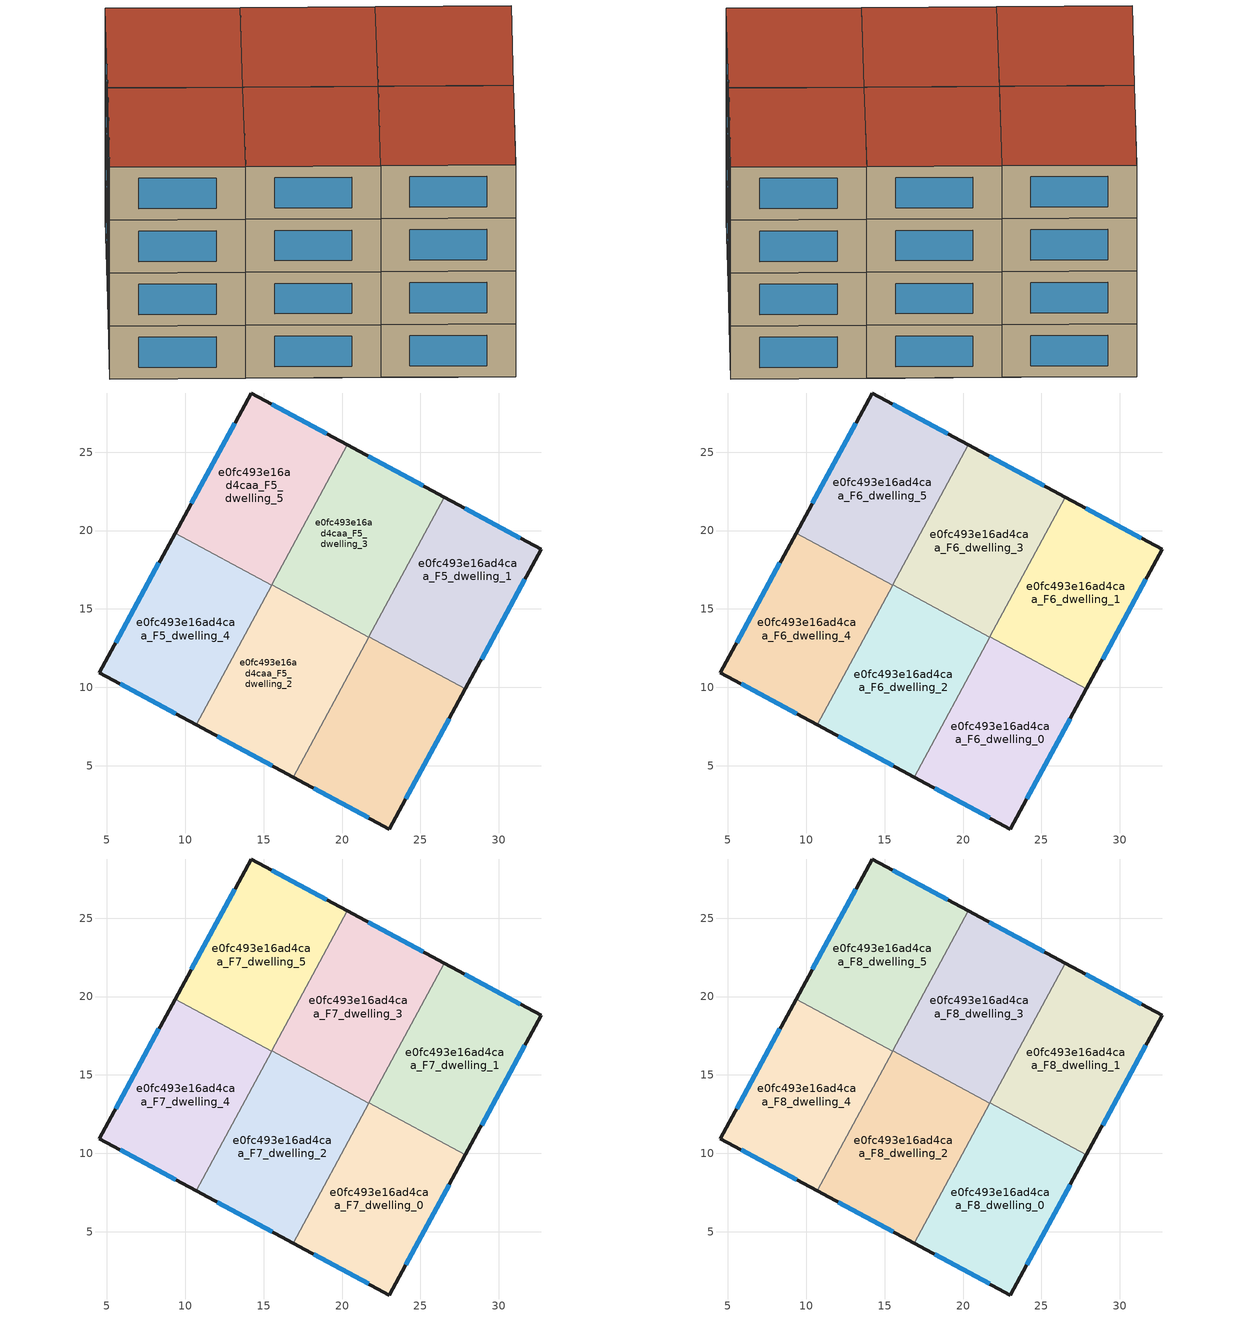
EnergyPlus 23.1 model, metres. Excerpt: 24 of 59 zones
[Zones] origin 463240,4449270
e0fc493e16ad4caa_F5_dwelling_0
 floor to e0fc493e16ad4caa_F4_dwelling_5 (EU_floor_Construction): 25.22,11.3 20.4,2.37 16.88,4.27 21.69,13.2 z15
 floor to e0fc493e16ad4caa_F4_dwelling_6 (EU_floor_Construction): 25.22,11.3 21.69,13.2 21.7,13.22 27.87,9.9 23.02,0.96 20.4,2.37 z15
 wall outside (EU_wall_Construction): 16.88,4.27 23.02,0.96 27.87,9.9 z15:18
 wall to e0fc493e16ad4caa_F5_dwelling_1 (EU_wall_Construction): 27.87,9.9 21.7,13.22 z15:18
 wall to e0fc493e16ad4caa_F5_dwelling_2 (EU_wall_Construction): 21.69,13.2 16.88,4.27 z15:18
 wall to e0fc493e16ad4caa_F5_dwelling_3 (EU_wall_Construction): 21.7,13.22 21.69,13.2 z15:18
 window (EU_Window_Construction): 24.06,2.88 26.83,7.98 / 18.19,3.56 21.7,1.67 z15.64:17.36
e0fc493e16ad4caa_F5_dwelling_1
 floor to e0fc493e16ad4caa_F4_dwelling_4 (EU_floor_Construction): 32.7,18.79 29.48,12.86 23.31,16.19 26.51,22.14 z15
 floor to e0fc493e16ad4caa_F4_dwelling_6 (EU_floor_Construction): 29.48,12.86 27.87,9.9 21.7,13.22 23.31,16.19 z15
 wall outside (EU_wall_Construction): 27.87,9.9 32.7,18.79 26.51,22.14 z15:18
 wall to e0fc493e16ad4caa_F5_dwelling_3 (EU_wall_Construction): 26.51,22.14 21.7,13.22 z15:18
 window (EU_Window_Construction): 31.38,19.51 27.84,21.42 / 28.91,11.8 31.67,16.89 z15.64:17.36
e0fc493e16ad4caa_F5_dwelling_2
 floor to e0fc493e16ad4caa_F4_dwelling_3 (EU_floor_Construction): 19.93,14.16 15.11,5.22 10.71,7.6 15.53,16.53 z15
 floor to e0fc493e16ad4caa_F4_dwelling_5 (EU_floor_Construction): 21.69,13.2 16.88,4.27 15.11,5.22 19.93,14.16 z15
 wall outside (EU_wall_Construction): 10.71,7.6 16.88,4.27 z15:18
 wall to e0fc493e16ad4caa_F5_dwelling_3 (EU_wall_Construction): 21.69,13.21 15.53,16.53 z15:18
 wall to e0fc493e16ad4caa_F5_dwelling_4 (EU_wall_Construction): 15.52,16.51 10.71,7.6 z15:18
 wall to e0fc493e16ad4caa_F5_dwelling_5 (EU_wall_Construction): 15.53,16.53 15.52,16.51 z15:18
 window (EU_Window_Construction): 12.03,6.89 15.55,4.99 z15.64:17.36
e0fc493e16ad4caa_F5_dwelling_3
 floor adiabatic (EU_floor_Construction): 24.75,23.09 19.93,14.16 15.53,16.53 20.34,25.46 z15
 floor to e0fc493e16ad4caa_F4_dwelling_4 (EU_floor_Construction): 26.51,22.14 23.31,16.19 21.55,17.14 24.75,23.09 z15
 floor to e0fc493e16ad4caa_F4_dwelling_6 (EU_floor_Construction): 23.31,16.19 21.69,13.21 19.93,14.16 21.55,17.14 z15
 wall outside (EU_wall_Construction): 26.51,22.14 20.34,25.46 z15:18
 wall to e0fc493e16ad4caa_F5_dwelling_5 (EU_wall_Construction): 20.34,25.46 15.53,16.53 z15:18
 window (EU_Window_Construction): 25.19,22.85 21.67,24.75 z15.64:17.36
e0fc493e16ad4caa_F5_dwelling_4
 floor adiabatic (EU_floor_Construction): 15.52,16.51 10.71,7.6 4.52,10.94 9.35,19.84 z15
 wall outside (EU_wall_Construction): 9.35,19.84 4.52,10.94 10.71,7.6 z15:18
 wall to e0fc493e16ad4caa_F5_dwelling_5 (EU_wall_Construction): 15.52,16.51 9.35,19.84 z15:18
 window (EU_Window_Construction): 5.84,10.23 9.38,8.32 / 8.31,17.93 5.55,12.85 z15.64:17.36
e0fc493e16ad4caa_F5_dwelling_5
 floor to e0fc493e16ad4caa_F4_dwelling_0 (EU_floor_Construction): 19.46,25.94 14.64,16.99 9.35,19.84 14.21,28.78 z15
 floor adiabatic (EU_floor_Construction): 15.53,16.53 15.52,16.51 14.64,16.99 14.65,17.01 z15
 floor to e0fc493e16ad4caa_F4_dwelling_2 (EU_floor_Construction): 20.34,25.46 15.53,16.53 14.65,17.01 19.46,25.94 z15
 wall outside (EU_wall_Construction): 20.34,25.46 14.21,28.78 9.35,19.84 z15:18
 window (EU_Window_Construction): 13.17,26.86 10.39,21.75 / 19.03,26.17 15.52,28.07 z15.64:17.36
e0fc493e16ad4caa_F6_dwelling_0
 floor to e0fc493e16ad4caa_F5_dwelling_0 (EU_floor_Construction): 27.87,9.9 23.02,0.96 16.88,4.27 21.7,13.22 z18
 wall outside (EU_wall_Construction): 16.88,4.27 23.02,0.96 27.87,9.9 z18:21
 wall to e0fc493e16ad4caa_F6_dwelling_1 (EU_wall_Construction): 27.87,9.9 21.7,13.22 z18:21
 wall to e0fc493e16ad4caa_F6_dwelling_2 (EU_wall_Construction): 21.69,13.2 16.88,4.27 z18:21
 wall to e0fc493e16ad4caa_F6_dwelling_3 (EU_wall_Construction): 21.7,13.22 21.69,13.2 z18:21
 window (EU_Window_Construction): 24.06,2.88 26.83,7.98 / 18.19,3.56 21.7,1.67 z18.64:20.36
e0fc493e16ad4caa_F6_dwelling_1
 floor to e0fc493e16ad4caa_F5_dwelling_1 (EU_floor_Construction): 32.7,18.79 27.87,9.9 21.7,13.22 26.51,22.14 z18
 wall outside (EU_wall_Construction): 27.87,9.9 32.7,18.79 26.51,22.14 z18:21
 wall to e0fc493e16ad4caa_F6_dwelling_3 (EU_wall_Construction): 26.51,22.14 21.7,13.22 z18:21
 window (EU_Window_Construction): 31.38,19.51 27.84,21.42 / 28.91,11.8 31.67,16.89 z18.64:20.36
e0fc493e16ad4caa_F6_dwelling_2
 floor to e0fc493e16ad4caa_F5_dwelling_2 (EU_floor_Construction): 21.69,13.21 16.88,4.27 10.71,7.6 15.53,16.53 z18
 wall outside (EU_wall_Construction): 10.71,7.6 16.88,4.27 z18:21
 wall to e0fc493e16ad4caa_F6_dwelling_3 (EU_wall_Construction): 21.69,13.21 15.53,16.53 z18:21
 wall to e0fc493e16ad4caa_F6_dwelling_4 (EU_wall_Construction): 15.52,16.51 10.71,7.6 z18:21
 wall to e0fc493e16ad4caa_F6_dwelling_5 (EU_wall_Construction): 15.53,16.53 15.52,16.51 z18:21
 window (EU_Window_Construction): 12.03,6.89 15.55,4.99 z18.64:20.36
e0fc493e16ad4caa_F6_dwelling_3
 floor to e0fc493e16ad4caa_F5_dwelling_3 (EU_floor_Construction): 26.51,22.14 21.69,13.21 15.53,16.53 20.34,25.46 z18
 wall outside (EU_wall_Construction): 26.51,22.14 20.34,25.46 z18:21
 wall to e0fc493e16ad4caa_F6_dwelling_5 (EU_wall_Construction): 20.34,25.46 15.53,16.53 z18:21
 window (EU_Window_Construction): 25.19,22.85 21.67,24.75 z18.64:20.36
e0fc493e16ad4caa_F6_dwelling_4
 floor to e0fc493e16ad4caa_F5_dwelling_4 (EU_floor_Construction): 15.52,16.51 10.71,7.6 4.52,10.94 9.35,19.84 z18
 wall outside (EU_wall_Construction): 9.35,19.84 4.52,10.94 10.71,7.6 z18:21
 wall to e0fc493e16ad4caa_F6_dwelling_5 (EU_wall_Construction): 15.52,16.51 9.35,19.84 z18:21
 window (EU_Window_Construction): 5.84,10.23 9.38,8.32 / 8.31,17.93 5.55,12.85 z18.64:20.36
e0fc493e16ad4caa_F6_dwelling_5
 floor to e0fc493e16ad4caa_F5_dwelling_5 (EU_floor_Construction): 20.34,25.46 15.52,16.51 9.35,19.84 14.21,28.78 z18
 wall outside (EU_wall_Construction): 20.34,25.46 14.21,28.78 9.35,19.84 z18:21
 window (EU_Window_Construction): 13.17,26.86 10.39,21.75 / 19.03,26.17 15.52,28.07 z18.64:20.36
e0fc493e16ad4caa_F7_dwelling_0
 floor to e0fc493e16ad4caa_F6_dwelling_0 (EU_floor_Construction): 27.87,9.9 23.02,0.96 16.88,4.27 21.7,13.22 z21
 wall outside (EU_wall_Construction): 16.88,4.27 23.02,0.96 27.87,9.9 z21:24
 wall to e0fc493e16ad4caa_F7_dwelling_1 (EU_wall_Construction): 27.87,9.9 21.7,13.22 z21:24
 wall to e0fc493e16ad4caa_F7_dwelling_2 (EU_wall_Construction): 21.69,13.2 16.88,4.27 z21:24
 wall to e0fc493e16ad4caa_F7_dwelling_3 (EU_wall_Construction): 21.7,13.22 21.69,13.2 z21:24
 window (EU_Window_Construction): 24.06,2.88 26.83,7.98 / 18.19,3.56 21.7,1.67 z21.64:23.36
e0fc493e16ad4caa_F7_dwelling_1
 floor to e0fc493e16ad4caa_F6_dwelling_1 (EU_floor_Construction): 32.7,18.79 27.87,9.9 21.7,13.22 26.51,22.14 z21
 wall outside (EU_wall_Construction): 27.87,9.9 32.7,18.79 26.51,22.14 z21:24
 wall to e0fc493e16ad4caa_F7_dwelling_3 (EU_wall_Construction): 26.51,22.14 21.7,13.22 z21:24
 window (EU_Window_Construction): 31.38,19.51 27.84,21.42 / 28.91,11.8 31.67,16.89 z21.64:23.36
e0fc493e16ad4caa_F7_dwelling_2
 floor to e0fc493e16ad4caa_F6_dwelling_2 (EU_floor_Construction): 21.69,13.21 16.88,4.27 10.71,7.6 15.53,16.53 z21
 wall outside (EU_wall_Construction): 10.71,7.6 16.88,4.27 z21:24
 wall to e0fc493e16ad4caa_F7_dwelling_3 (EU_wall_Construction): 21.69,13.21 15.53,16.53 z21:24
 wall to e0fc493e16ad4caa_F7_dwelling_4 (EU_wall_Construction): 15.52,16.51 10.71,7.6 z21:24
 wall to e0fc493e16ad4caa_F7_dwelling_5 (EU_wall_Construction): 15.53,16.53 15.52,16.51 z21:24
 window (EU_Window_Construction): 12.03,6.89 15.55,4.99 z21.64:23.36
e0fc493e16ad4caa_F7_dwelling_3
 floor to e0fc493e16ad4caa_F6_dwelling_3 (EU_floor_Construction): 26.51,22.14 21.69,13.21 15.53,16.53 20.34,25.46 z21
 wall outside (EU_wall_Construction): 26.51,22.14 20.34,25.46 z21:24
 wall to e0fc493e16ad4caa_F7_dwelling_5 (EU_wall_Construction): 20.34,25.46 15.53,16.53 z21:24
 window (EU_Window_Construction): 25.19,22.85 21.67,24.75 z21.64:23.36
e0fc493e16ad4caa_F7_dwelling_4
 floor to e0fc493e16ad4caa_F6_dwelling_4 (EU_floor_Construction): 15.52,16.51 10.71,7.6 4.52,10.94 9.35,19.84 z21
 wall outside (EU_wall_Construction): 9.35,19.84 4.52,10.94 10.71,7.6 z21:24
 wall to e0fc493e16ad4caa_F7_dwelling_5 (EU_wall_Construction): 15.52,16.51 9.35,19.84 z21:24
 window (EU_Window_Construction): 5.84,10.23 9.38,8.32 / 8.31,17.93 5.55,12.85 z21.64:23.36
e0fc493e16ad4caa_F7_dwelling_5
 floor to e0fc493e16ad4caa_F6_dwelling_5 (EU_floor_Construction): 20.34,25.46 15.52,16.51 9.35,19.84 14.21,28.78 z21
 wall outside (EU_wall_Construction): 20.34,25.46 14.21,28.78 9.35,19.84 z21:24
 window (EU_Window_Construction): 13.17,26.86 10.39,21.75 / 19.03,26.17 15.52,28.07 z21.64:23.36
e0fc493e16ad4caa_F8_dwelling_0
 floor to e0fc493e16ad4caa_F7_dwelling_0 (EU_floor_Construction): 27.87,9.9 23.02,0.96 16.88,4.27 21.7,13.22 z24
 wall outside (EU_wall_Construction): 16.88,4.27 23.02,0.96 27.87,9.9 z24:27
 wall to e0fc493e16ad4caa_F8_dwelling_1 (EU_wall_Construction): 27.87,9.9 21.7,13.22 z24:27
 wall to e0fc493e16ad4caa_F8_dwelling_2 (EU_wall_Construction): 21.69,13.2 16.88,4.27 z24:27
 wall to e0fc493e16ad4caa_F8_dwelling_3 (EU_wall_Construction): 21.7,13.22 21.69,13.2 z24:27
 window (EU_Window_Construction): 24.06,2.88 26.83,7.98 / 18.19,3.56 21.7,1.67 z24.64:26.36
 roof outside (EU_roof_Construction): 23.02,0.96 27.87,9.9 21.7,13.22 16.88,4.27 z27
e0fc493e16ad4caa_F8_dwelling_1
 floor to e0fc493e16ad4caa_F7_dwelling_1 (EU_floor_Construction): 32.7,18.79 27.87,9.9 21.7,13.22 26.51,22.14 z24
 wall outside (EU_wall_Construction): 27.87,9.9 32.7,18.79 26.51,22.14 z24:27
 wall to e0fc493e16ad4caa_F8_dwelling_3 (EU_wall_Construction): 26.51,22.14 21.7,13.22 z24:27
 window (EU_Window_Construction): 31.38,19.51 27.84,21.42 / 28.91,11.8 31.67,16.89 z24.64:26.36
 roof outside (EU_roof_Construction): 27.87,9.9 32.7,18.79 26.51,22.14 21.7,13.22 z27
e0fc493e16ad4caa_F8_dwelling_2
 floor to e0fc493e16ad4caa_F7_dwelling_2 (EU_floor_Construction): 21.69,13.21 16.88,4.27 10.71,7.6 15.53,16.53 z24
 wall outside (EU_wall_Construction): 10.71,7.6 16.88,4.27 z24:27
 wall to e0fc493e16ad4caa_F8_dwelling_3 (EU_wall_Construction): 21.69,13.21 15.53,16.53 z24:27
 wall to e0fc493e16ad4caa_F8_dwelling_4 (EU_wall_Construction): 15.52,16.51 10.71,7.6 z24:27
 wall to e0fc493e16ad4caa_F8_dwelling_5 (EU_wall_Construction): 15.53,16.53 15.52,16.51 z24:27
 window (EU_Window_Construction): 12.03,6.89 15.55,4.99 z24.64:26.36
 roof outside (EU_roof_Construction): 16.88,4.27 21.69,13.21 15.53,16.53 10.71,7.6 z27
e0fc493e16ad4caa_F8_dwelling_3
 floor to e0fc493e16ad4caa_F7_dwelling_3 (EU_floor_Construction): 26.51,22.14 21.69,13.21 15.53,16.53 20.34,25.46 z24
 wall outside (EU_wall_Construction): 26.51,22.14 20.34,25.46 z24:27
 wall to e0fc493e16ad4caa_F8_dwelling_5 (EU_wall_Construction): 20.34,25.46 15.53,16.53 z24:27
 window (EU_Window_Construction): 25.19,22.85 21.67,24.75 z24.64:26.36
 roof outside (EU_roof_Construction): 21.69,13.21 26.51,22.14 20.34,25.46 15.53,16.53 z27
e0fc493e16ad4caa_F8_dwelling_4
 floor to e0fc493e16ad4caa_F7_dwelling_4 (EU_floor_Construction): 15.52,16.51 10.71,7.6 4.52,10.94 9.35,19.84 z24
 wall outside (EU_wall_Construction): 9.35,19.84 4.52,10.94 10.71,7.6 z24:27
 wall to e0fc493e16ad4caa_F8_dwelling_5 (EU_wall_Construction): 15.52,16.51 9.35,19.84 z24:27
 window (EU_Window_Construction): 5.84,10.23 9.38,8.32 / 8.31,17.93 5.55,12.85 z24.64:26.36
 roof outside (EU_roof_Construction): 10.71,7.6 15.52,16.51 9.35,19.84 4.52,10.94 z27
e0fc493e16ad4caa_F8_dwelling_5
 floor to e0fc493e16ad4caa_F7_dwelling_5 (EU_floor_Construction): 20.34,25.46 15.52,16.51 9.35,19.84 14.21,28.78 z24
 wall outside (EU_wall_Construction): 20.34,25.46 14.21,28.78 9.35,19.84 z24:27
 window (EU_Window_Construction): 13.17,26.86 10.39,21.75 / 19.03,26.17 15.52,28.07 z24.64:26.36
 roof outside (EU_roof_Construction): 15.52,16.51 20.34,25.46 14.21,28.78 9.35,19.84 z27
[Building]
EU S2 Campaign: North Axis=0; Terrain=City; Solar Distribution=FullExterior
[Site:Location]
Yerevan-Zvartnots.Intl.AP: Latitude=40.15; Longitude=44.383; Time Zone=4; Elevation=854
[SizingPeriod:WeatherFileDays]
AnnualSizingPeriod: Begin Month=1; Begin Day of Month=1; End Month=12; End Day of Month=31; Day of Week for Start Day=Monday; Use Weather File Daylight Saving Period=No; Use Weather File Rain and Snow Indicators=No
[MATERIAL]
EU_InternalMass_Material: Roughness=MediumRough; Thickness=0.1; Conductivity=1; Density=1800; Specific Heat=900; Thermal Absorptance=0.9; Solar Absorptance=0.7; Visible Absorptance=0.7
[MATERIAL:NOMASS] Roughness=MediumRough; Thermal Absorptance=0.9; Solar Absorptance=0.7; Visible Absorptance=0.7
Name | Thermal Resistance
EU_wall_NoMass | 1.05043
EU_roof_NoMass | 1.45357
EU_floor_NoMass | 0.478065
[WINDOWMATERIAL:SIMPLEGLAZINGSYSTEM]
EU_Window_SimpleGlazing: UFactor=2.5566; Solar Heat Gain Coefficient=0.75; Visible Transmittance=0.75
[CONSTRUCTION]
EU_wall_Construction: EU_wall_NoMass
EU_roof_Construction: EU_roof_NoMass
EU_floor_Construction: EU_floor_NoMass
EU_Window_Construction: EU_Window_SimpleGlazing
EU_InternalMass_Construction: EU_InternalMass_Material
[ZONE] Type=1; Multiplier=1; Ceiling Height=autocalculate; Floor Area=autocalculate; Part of Total Floor Area=Yes
Name | Volume
e0fc493e16ad4caa_F5_dwelling_0; e0fc493e16ad4caa_F6_dwelling_0; e0fc493e16ad4caa_F7_dwelling_0; e0fc493e16ad4caa_F8_dwelling_0 | 213.297
e0fc493e16ad4caa_F5_dwelling_1; e0fc493e16ad4caa_F6_dwelling_1; e0fc493e16ad4caa_F7_dwelling_1; e0fc493e16ad4caa_F8_dwelling_1 | 213.293
e0fc493e16ad4caa_F5_dwelling_2; e0fc493e16ad4caa_F6_dwelling_2; e0fc493e16ad4caa_F7_dwelling_2; e0fc493e16ad4caa_F8_dwelling_2 | 213.314
e0fc493e16ad4caa_F5_dwelling_3; e0fc493e16ad4caa_F6_dwelling_3; e0fc493e16ad4caa_F7_dwelling_3; e0fc493e16ad4caa_F8_dwelling_3 | 213.305
e0fc493e16ad4caa_F5_dwelling_4; e0fc493e16ad4caa_F6_dwelling_4; e0fc493e16ad4caa_F7_dwelling_4; e0fc493e16ad4caa_F8_dwelling_4 | 213.319
e0fc493e16ad4caa_F5_dwelling_5; e0fc493e16ad4caa_F6_dwelling_5; e0fc493e16ad4caa_F7_dwelling_5; e0fc493e16ad4caa_F8_dwelling_5 | 213.313
[INTERNALMASS] Construction=EU_InternalMass_Construction
Name | Zone or ZoneList | Surface Area
e0fc493e16ad4caa_F5_dwelling_0_EU_InternalMass | e0fc493e16ad4caa_F5_dwelling_0 | 71.099
e0fc493e16ad4caa_F5_dwelling_1_EU_InternalMass | e0fc493e16ad4caa_F5_dwelling_1 | 71.0979
e0fc493e16ad4caa_F5_dwelling_2_EU_InternalMass | e0fc493e16ad4caa_F5_dwelling_2 | 71.1048
e0fc493e16ad4caa_F5_dwelling_3_EU_InternalMass | e0fc493e16ad4caa_F5_dwelling_3 | 71.1015
e0fc493e16ad4caa_F5_dwelling_4_EU_InternalMass | e0fc493e16ad4caa_F5_dwelling_4 | 71.1061
e0fc493e16ad4caa_F5_dwelling_5_EU_InternalMass | e0fc493e16ad4caa_F5_dwelling_5 | 71.1045
e0fc493e16ad4caa_F6_dwelling_0_EU_InternalMass | e0fc493e16ad4caa_F6_dwelling_0 | 71.099
e0fc493e16ad4caa_F6_dwelling_1_EU_InternalMass | e0fc493e16ad4caa_F6_dwelling_1 | 71.0979
e0fc493e16ad4caa_F6_dwelling_2_EU_InternalMass | e0fc493e16ad4caa_F6_dwelling_2 | 71.1048
e0fc493e16ad4caa_F6_dwelling_3_EU_InternalMass | e0fc493e16ad4caa_F6_dwelling_3 | 71.1015
e0fc493e16ad4caa_F6_dwelling_4_EU_InternalMass | e0fc493e16ad4caa_F6_dwelling_4 | 71.1061
e0fc493e16ad4caa_F6_dwelling_5_EU_InternalMass | e0fc493e16ad4caa_F6_dwelling_5 | 71.1045
e0fc493e16ad4caa_F7_dwelling_0_EU_InternalMass | e0fc493e16ad4caa_F7_dwelling_0 | 71.099
e0fc493e16ad4caa_F7_dwelling_1_EU_InternalMass | e0fc493e16ad4caa_F7_dwelling_1 | 71.0979
e0fc493e16ad4caa_F7_dwelling_2_EU_InternalMass | e0fc493e16ad4caa_F7_dwelling_2 | 71.1048
e0fc493e16ad4caa_F7_dwelling_3_EU_InternalMass | e0fc493e16ad4caa_F7_dwelling_3 | 71.1015
e0fc493e16ad4caa_F7_dwelling_4_EU_InternalMass | e0fc493e16ad4caa_F7_dwelling_4 | 71.1061
e0fc493e16ad4caa_F7_dwelling_5_EU_InternalMass | e0fc493e16ad4caa_F7_dwelling_5 | 71.1045
e0fc493e16ad4caa_F8_dwelling_0_EU_InternalMass | e0fc493e16ad4caa_F8_dwelling_0 | 71.099
e0fc493e16ad4caa_F8_dwelling_1_EU_InternalMass | e0fc493e16ad4caa_F8_dwelling_1 | 71.0979
e0fc493e16ad4caa_F8_dwelling_2_EU_InternalMass | e0fc493e16ad4caa_F8_dwelling_2 | 71.1048
e0fc493e16ad4caa_F8_dwelling_3_EU_InternalMass | e0fc493e16ad4caa_F8_dwelling_3 | 71.1015
e0fc493e16ad4caa_F8_dwelling_4_EU_InternalMass | e0fc493e16ad4caa_F8_dwelling_4 | 71.1061
e0fc493e16ad4caa_F8_dwelling_5_EU_InternalMass | e0fc493e16ad4caa_F8_dwelling_5 | 71.1045
[OTHEREQUIPMENT] Fuel Type=Electricity; Design Level Calculation Method=Watts/Area; Power per Zone Floor Area=1; Fraction Latent=0; Fraction Radiant=0; Fraction Lost=0; Carbon Dioxide Generation Rate=0; EndUse Subcategory=EU_Step8_InternalGains
Name | Zone or ZoneList or Space or SpaceList | Schedule
EU_Step8_InternalGain_e0fc493e16ad4caa_F5_dwelling_0_f000 | e0fc493e16ad4caa_F5_dwelling_0 | EU_Step8_GainSchedule_e0fc493e16ad4caa_F5_dwelling_0_f000
EU_Step8_InternalGain_e0fc493e16ad4caa_F5_dwelling_1_f000 | e0fc493e16ad4caa_F5_dwelling_1 | EU_Step8_GainSchedule_e0fc493e16ad4caa_F5_dwelling_1_f000
EU_Step8_InternalGain_e0fc493e16ad4caa_F5_dwelling_2_f000 | e0fc493e16ad4caa_F5_dwelling_2 | EU_Step8_GainSchedule_e0fc493e16ad4caa_F5_dwelling_2_f000
EU_Step8_InternalGain_e0fc493e16ad4caa_F5_dwelling_3_f000 | e0fc493e16ad4caa_F5_dwelling_3 | EU_Step8_GainSchedule_e0fc493e16ad4caa_F5_dwelling_3_f000
EU_Step8_InternalGain_e0fc493e16ad4caa_F5_dwelling_4_f000 | e0fc493e16ad4caa_F5_dwelling_4 | EU_Step8_GainSchedule_e0fc493e16ad4caa_F5_dwelling_4_f000
EU_Step8_InternalGain_e0fc493e16ad4caa_F5_dwelling_5_f000 | e0fc493e16ad4caa_F5_dwelling_5 | EU_Step8_GainSchedule_e0fc493e16ad4caa_F5_dwelling_5_f000
EU_Step8_InternalGain_e0fc493e16ad4caa_F6_dwelling_0_f000 | e0fc493e16ad4caa_F6_dwelling_0 | EU_Step8_GainSchedule_e0fc493e16ad4caa_F6_dwelling_0_f000
EU_Step8_InternalGain_e0fc493e16ad4caa_F6_dwelling_1_f000 | e0fc493e16ad4caa_F6_dwelling_1 | EU_Step8_GainSchedule_e0fc493e16ad4caa_F6_dwelling_1_f000
EU_Step8_InternalGain_e0fc493e16ad4caa_F6_dwelling_2_f000 | e0fc493e16ad4caa_F6_dwelling_2 | EU_Step8_GainSchedule_e0fc493e16ad4caa_F6_dwelling_2_f000
EU_Step8_InternalGain_e0fc493e16ad4caa_F6_dwelling_3_f000 | e0fc493e16ad4caa_F6_dwelling_3 | EU_Step8_GainSchedule_e0fc493e16ad4caa_F6_dwelling_3_f000
EU_Step8_InternalGain_e0fc493e16ad4caa_F6_dwelling_4_f000 | e0fc493e16ad4caa_F6_dwelling_4 | EU_Step8_GainSchedule_e0fc493e16ad4caa_F6_dwelling_4_f000
EU_Step8_InternalGain_e0fc493e16ad4caa_F6_dwelling_5_f000 | e0fc493e16ad4caa_F6_dwelling_5 | EU_Step8_GainSchedule_e0fc493e16ad4caa_F6_dwelling_5_f000
EU_Step8_InternalGain_e0fc493e16ad4caa_F7_dwelling_0_f000 | e0fc493e16ad4caa_F7_dwelling_0 | EU_Step8_GainSchedule_e0fc493e16ad4caa_F7_dwelling_0_f000
EU_Step8_InternalGain_e0fc493e16ad4caa_F7_dwelling_1_f000 | e0fc493e16ad4caa_F7_dwelling_1 | EU_Step8_GainSchedule_e0fc493e16ad4caa_F7_dwelling_1_f000
EU_Step8_InternalGain_e0fc493e16ad4caa_F7_dwelling_2_f000 | e0fc493e16ad4caa_F7_dwelling_2 | EU_Step8_GainSchedule_e0fc493e16ad4caa_F7_dwelling_2_f000
EU_Step8_InternalGain_e0fc493e16ad4caa_F7_dwelling_3_f000 | e0fc493e16ad4caa_F7_dwelling_3 | EU_Step8_GainSchedule_e0fc493e16ad4caa_F7_dwelling_3_f000
EU_Step8_InternalGain_e0fc493e16ad4caa_F7_dwelling_4_f000 | e0fc493e16ad4caa_F7_dwelling_4 | EU_Step8_GainSchedule_e0fc493e16ad4caa_F7_dwelling_4_f000
EU_Step8_InternalGain_e0fc493e16ad4caa_F7_dwelling_5_f000 | e0fc493e16ad4caa_F7_dwelling_5 | EU_Step8_GainSchedule_e0fc493e16ad4caa_F7_dwelling_5_f000
EU_Step8_InternalGain_e0fc493e16ad4caa_F8_dwelling_0_f000 | e0fc493e16ad4caa_F8_dwelling_0 | EU_Step8_GainSchedule_e0fc493e16ad4caa_F8_dwelling_0_f000
EU_Step8_InternalGain_e0fc493e16ad4caa_F8_dwelling_1_f000 | e0fc493e16ad4caa_F8_dwelling_1 | EU_Step8_GainSchedule_e0fc493e16ad4caa_F8_dwelling_1_f000
EU_Step8_InternalGain_e0fc493e16ad4caa_F8_dwelling_2_f000 | e0fc493e16ad4caa_F8_dwelling_2 | EU_Step8_GainSchedule_e0fc493e16ad4caa_F8_dwelling_2_f000
EU_Step8_InternalGain_e0fc493e16ad4caa_F8_dwelling_3_f000 | e0fc493e16ad4caa_F8_dwelling_3 | EU_Step8_GainSchedule_e0fc493e16ad4caa_F8_dwelling_3_f000
EU_Step8_InternalGain_e0fc493e16ad4caa_F8_dwelling_4_f000 | e0fc493e16ad4caa_F8_dwelling_4 | EU_Step8_GainSchedule_e0fc493e16ad4caa_F8_dwelling_4_f000
EU_Step8_InternalGain_e0fc493e16ad4caa_F8_dwelling_5_f000 | e0fc493e16ad4caa_F8_dwelling_5 | EU_Step8_GainSchedule_e0fc493e16ad4caa_F8_dwelling_5_f000
[ZONEVENTILATION:DESIGNFLOWRATE] Schedule=EU_AlwaysOn; Design Flow Rate Calculation Method=AirChanges/Hour; Air Changes per Hour=0.557805; Ventilation Type=Natural; Fan Pressure Rise=0; Fan Total Efficiency=1; Constant Term Coefficient=1; Temperature Term Coefficient=0; Velocity Term Coefficient=0; Velocity Squared Term Coefficient=0; Minimum Indoor Temperature=-100; Maximum Indoor Temperature=100; Delta Temperature=-100; Minimum Outdoor Temperature=-100; Maximum Outdoor Temperature=100; Maximum Wind Speed=40
Name | Zone or ZoneList or Space or SpaceList
EU_ConstantAir_e0fc493e16ad4caa_F5_dwelling_0 | e0fc493e16ad4caa_F5_dwelling_0
EU_ConstantAir_e0fc493e16ad4caa_F5_dwelling_1 | e0fc493e16ad4caa_F5_dwelling_1
EU_ConstantAir_e0fc493e16ad4caa_F5_dwelling_2 | e0fc493e16ad4caa_F5_dwelling_2
EU_ConstantAir_e0fc493e16ad4caa_F5_dwelling_3 | e0fc493e16ad4caa_F5_dwelling_3
EU_ConstantAir_e0fc493e16ad4caa_F5_dwelling_4 | e0fc493e16ad4caa_F5_dwelling_4
EU_ConstantAir_e0fc493e16ad4caa_F5_dwelling_5 | e0fc493e16ad4caa_F5_dwelling_5
EU_ConstantAir_e0fc493e16ad4caa_F6_dwelling_0 | e0fc493e16ad4caa_F6_dwelling_0
EU_ConstantAir_e0fc493e16ad4caa_F6_dwelling_1 | e0fc493e16ad4caa_F6_dwelling_1
EU_ConstantAir_e0fc493e16ad4caa_F6_dwelling_2 | e0fc493e16ad4caa_F6_dwelling_2
EU_ConstantAir_e0fc493e16ad4caa_F6_dwelling_3 | e0fc493e16ad4caa_F6_dwelling_3
EU_ConstantAir_e0fc493e16ad4caa_F6_dwelling_4 | e0fc493e16ad4caa_F6_dwelling_4
EU_ConstantAir_e0fc493e16ad4caa_F6_dwelling_5 | e0fc493e16ad4caa_F6_dwelling_5
EU_ConstantAir_e0fc493e16ad4caa_F7_dwelling_0 | e0fc493e16ad4caa_F7_dwelling_0
EU_ConstantAir_e0fc493e16ad4caa_F7_dwelling_1 | e0fc493e16ad4caa_F7_dwelling_1
EU_ConstantAir_e0fc493e16ad4caa_F7_dwelling_2 | e0fc493e16ad4caa_F7_dwelling_2
EU_ConstantAir_e0fc493e16ad4caa_F7_dwelling_3 | e0fc493e16ad4caa_F7_dwelling_3
EU_ConstantAir_e0fc493e16ad4caa_F7_dwelling_4 | e0fc493e16ad4caa_F7_dwelling_4
EU_ConstantAir_e0fc493e16ad4caa_F7_dwelling_5 | e0fc493e16ad4caa_F7_dwelling_5
EU_ConstantAir_e0fc493e16ad4caa_F8_dwelling_0 | e0fc493e16ad4caa_F8_dwelling_0
EU_ConstantAir_e0fc493e16ad4caa_F8_dwelling_1 | e0fc493e16ad4caa_F8_dwelling_1
EU_ConstantAir_e0fc493e16ad4caa_F8_dwelling_2 | e0fc493e16ad4caa_F8_dwelling_2
EU_ConstantAir_e0fc493e16ad4caa_F8_dwelling_3 | e0fc493e16ad4caa_F8_dwelling_3
EU_ConstantAir_e0fc493e16ad4caa_F8_dwelling_4 | e0fc493e16ad4caa_F8_dwelling_4
EU_ConstantAir_e0fc493e16ad4caa_F8_dwelling_5 | e0fc493e16ad4caa_F8_dwelling_5
[HVACTEMPLATE:THERMOSTAT] Constant Heating Setpoint=20; Constant Cooling Setpoint=50
EU_HeatOnly_e0fc493e16ad4caa_F0_dwelling_0; EU_HeatOnly_e0fc493e16ad4caa_F0_dwelling_1; EU_HeatOnly_e0fc493e16ad4caa_F0_dwelling_2; EU_HeatOnly_e0fc493e16ad4caa_F0_dwelling_3; EU_HeatOnly_e0fc493e16ad4caa_F0_dwelling_4; EU_HeatOnly_e0fc493e16ad4caa_F0_dwelling_5; EU_HeatOnly_e0fc493e16ad4caa_F0_dwelling_6; EU_HeatOnly_e0fc493e16ad4caa_F1_dwelling_0; EU_HeatOnly_e0fc493e16ad4caa_F1_dwelling_1; EU_HeatOnly_e0fc493e16ad4caa_F1_dwelling_2; EU_HeatOnly_e0fc493e16ad4caa_F1_dwelling_3; EU_HeatOnly_e0fc493e16ad4caa_F1_dwelling_4; EU_HeatOnly_e0fc493e16ad4caa_F1_dwelling_5; EU_HeatOnly_e0fc493e16ad4caa_F1_dwelling_6; EU_HeatOnly_e0fc493e16ad4caa_F2_dwelling_0; EU_HeatOnly_e0fc493e16ad4caa_F2_dwelling_1; EU_HeatOnly_e0fc493e16ad4caa_F2_dwelling_2; EU_HeatOnly_e0fc493e16ad4caa_F2_dwelling_3; EU_HeatOnly_e0fc493e16ad4caa_F2_dwelling_4; EU_HeatOnly_e0fc493e16ad4caa_F2_dwelling_5; EU_HeatOnly_e0fc493e16ad4caa_F2_dwelling_6; EU_HeatOnly_e0fc493e16ad4caa_F3_dwelling_0; EU_HeatOnly_e0fc493e16ad4caa_F3_dwelling_1; EU_HeatOnly_e0fc493e16ad4caa_F3_dwelling_2; EU_HeatOnly_e0fc493e16ad4caa_F3_dwelling_3; EU_HeatOnly_e0fc493e16ad4caa_F3_dwelling_4; EU_HeatOnly_e0fc493e16ad4caa_F3_dwelling_5; EU_HeatOnly_e0fc493e16ad4caa_F3_dwelling_6; EU_HeatOnly_e0fc493e16ad4caa_F4_dwelling_0; EU_HeatOnly_e0fc493e16ad4caa_F4_dwelling_1; EU_HeatOnly_e0fc493e16ad4caa_F4_dwelling_2; EU_HeatOnly_e0fc493e16ad4caa_F4_dwelling_3; EU_HeatOnly_e0fc493e16ad4caa_F4_dwelling_4; EU_HeatOnly_e0fc493e16ad4caa_F4_dwelling_5; EU_HeatOnly_e0fc493e16ad4caa_F4_dwelling_6; EU_HeatOnly_e0fc493e16ad4caa_F5_dwelling_0; EU_HeatOnly_e0fc493e16ad4caa_F5_dwelling_1; EU_HeatOnly_e0fc493e16ad4caa_F5_dwelling_2; EU_HeatOnly_e0fc493e16ad4caa_F5_dwelling_3; EU_HeatOnly_e0fc493e16ad4caa_F5_dwelling_4; EU_HeatOnly_e0fc493e16ad4caa_F5_dwelling_5; EU_HeatOnly_e0fc493e16ad4caa_F6_dwelling_0; EU_HeatOnly_e0fc493e16ad4caa_F6_dwelling_1; EU_HeatOnly_e0fc493e16ad4caa_F6_dwelling_2; EU_HeatOnly_e0fc493e16ad4caa_F6_dwelling_3; EU_HeatOnly_e0fc493e16ad4caa_F6_dwelling_4; EU_HeatOnly_e0fc493e16ad4caa_F6_dwelling_5; EU_HeatOnly_e0fc493e16ad4caa_F7_dwelling_0; EU_HeatOnly_e0fc493e16ad4caa_F7_dwelling_1; EU_HeatOnly_e0fc493e16ad4caa_F7_dwelling_2; EU_HeatOnly_e0fc493e16ad4caa_F7_dwelling_3; EU_HeatOnly_e0fc493e16ad4caa_F7_dwelling_4; EU_HeatOnly_e0fc493e16ad4caa_F7_dwelling_5; EU_HeatOnly_e0fc493e16ad4caa_F8_dwelling_0; EU_HeatOnly_e0fc493e16ad4caa_F8_dwelling_1; EU_HeatOnly_e0fc493e16ad4caa_F8_dwelling_2; EU_HeatOnly_e0fc493e16ad4caa_F8_dwelling_3; EU_HeatOnly_e0fc493e16ad4caa_F8_dwelling_4; EU_HeatOnly_e0fc493e16ad4caa_F8_dwelling_5
[HVACTEMPLATE:ZONE:IDEALLOADSAIRSYSTEM] System Availability Schedule=EU_AlwaysOn; Maximum Heating Supply Air Temperature=50; Minimum Cooling Supply Air Temperature=13; Maximum Heating Supply Air Humidity Ratio=0.0156; Minimum Cooling Supply Air Humidity Ratio=0.0077; Heating Limit=NoLimit; Cooling Limit=NoLimit; Heating Availability Schedule=EU_AlwaysOn; Cooling Availability Schedule=EU_CoolingOff; Dehumidification Control Type=ConstantSensibleHeatRatio; Cooling Sensible Heat Ratio=0.7; Dehumidification Setpoint=60; Humidification Control Type=None; Humidification Setpoint=30; Outdoor Air Method=None; Outdoor Air Flow Rate per Person=0.00944; Outdoor Air Flow Rate per Zone Floor Area=0; Outdoor Air Flow Rate per Zone=0; Demand Controlled Ventilation Type=None; Outdoor Air Economizer Type=NoEconomizer; Heat Recovery Type=None; Sensible Heat Recovery Effectiveness=0.7; Latent Heat Recovery Effectiveness=0.65
Name | Template Thermostat
e0fc493e16ad4caa_F5_dwelling_0 | EU_HeatOnly_e0fc493e16ad4caa_F5_dwelling_0
e0fc493e16ad4caa_F5_dwelling_1 | EU_HeatOnly_e0fc493e16ad4caa_F5_dwelling_1
e0fc493e16ad4caa_F5_dwelling_2 | EU_HeatOnly_e0fc493e16ad4caa_F5_dwelling_2
e0fc493e16ad4caa_F5_dwelling_3 | EU_HeatOnly_e0fc493e16ad4caa_F5_dwelling_3
e0fc493e16ad4caa_F5_dwelling_4 | EU_HeatOnly_e0fc493e16ad4caa_F5_dwelling_4
e0fc493e16ad4caa_F5_dwelling_5 | EU_HeatOnly_e0fc493e16ad4caa_F5_dwelling_5
e0fc493e16ad4caa_F6_dwelling_0 | EU_HeatOnly_e0fc493e16ad4caa_F6_dwelling_0
e0fc493e16ad4caa_F6_dwelling_1 | EU_HeatOnly_e0fc493e16ad4caa_F6_dwelling_1
e0fc493e16ad4caa_F6_dwelling_2 | EU_HeatOnly_e0fc493e16ad4caa_F6_dwelling_2
e0fc493e16ad4caa_F6_dwelling_3 | EU_HeatOnly_e0fc493e16ad4caa_F6_dwelling_3
e0fc493e16ad4caa_F6_dwelling_4 | EU_HeatOnly_e0fc493e16ad4caa_F6_dwelling_4
e0fc493e16ad4caa_F6_dwelling_5 | EU_HeatOnly_e0fc493e16ad4caa_F6_dwelling_5
e0fc493e16ad4caa_F7_dwelling_0 | EU_HeatOnly_e0fc493e16ad4caa_F7_dwelling_0
e0fc493e16ad4caa_F7_dwelling_1 | EU_HeatOnly_e0fc493e16ad4caa_F7_dwelling_1
e0fc493e16ad4caa_F7_dwelling_2 | EU_HeatOnly_e0fc493e16ad4caa_F7_dwelling_2
e0fc493e16ad4caa_F7_dwelling_3 | EU_HeatOnly_e0fc493e16ad4caa_F7_dwelling_3
e0fc493e16ad4caa_F7_dwelling_4 | EU_HeatOnly_e0fc493e16ad4caa_F7_dwelling_4
e0fc493e16ad4caa_F7_dwelling_5 | EU_HeatOnly_e0fc493e16ad4caa_F7_dwelling_5
e0fc493e16ad4caa_F8_dwelling_0 | EU_HeatOnly_e0fc493e16ad4caa_F8_dwelling_0
e0fc493e16ad4caa_F8_dwelling_1 | EU_HeatOnly_e0fc493e16ad4caa_F8_dwelling_1
e0fc493e16ad4caa_F8_dwelling_2 | EU_HeatOnly_e0fc493e16ad4caa_F8_dwelling_2
e0fc493e16ad4caa_F8_dwelling_3 | EU_HeatOnly_e0fc493e16ad4caa_F8_dwelling_3
e0fc493e16ad4caa_F8_dwelling_4 | EU_HeatOnly_e0fc493e16ad4caa_F8_dwelling_4
e0fc493e16ad4caa_F8_dwelling_5 | EU_HeatOnly_e0fc493e16ad4caa_F8_dwelling_5
[SIZING:ZONE] Zone Cooling Design Supply Air Temperature Input Method=SupplyAirTemperature; Zone Cooling Design Supply Air Temperature=13; Zone Heating Design Supply Air Temperature Input Method=SupplyAirTemperature; Zone Heating Design Supply Air Temperature=50; Zone Cooling Design Supply Air Humidity Ratio=0.008; Zone Heating Design Supply Air Humidity Ratio=0.008; Cooling Design Air Flow Method=DesignDay; Cooling Design Air Flow Rate=0; Cooling Minimum Air Flow per Zone Floor Area=0.000762; Cooling Minimum Air Flow=0; Cooling Minimum Air Flow Fraction=0.2; Heating Design Air Flow Method=DesignDay; Heating Design Air Flow Rate=0; Heating Maximum Air Flow per Zone Floor Area=0.002032; Heating Maximum Air Flow=0.141576; Heating Maximum Air Flow Fraction=0.3; Account for Dedicated Outdoor Air System=No; Dedicated Outdoor Air System Control Strategy=NeutralSupplyAir; Dedicated Outdoor Air Low Setpoint Temperature for Design=autosize; Dedicated Outdoor Air High Setpoint Temperature for Design=autosize; Zone Load Sizing Method=Sensible Load Only No Latent Load; Zone Latent Cooling Design Supply Air Humidity Ratio Input Method=HumidityRatioDifference; Zone Cooling Design Supply Air Humidity Ratio Difference=0.005; Zone Latent Heating Design Supply Air Humidity Ratio Input Method=HumidityRatioDifference; Zone Humidification Design Supply Air Humidity Ratio Difference=0.005
e0fc493e16ad4caa_F5_dwelling_0; e0fc493e16ad4caa_F5_dwelling_1; e0fc493e16ad4caa_F5_dwelling_2; e0fc493e16ad4caa_F5_dwelling_3; e0fc493e16ad4caa_F5_dwelling_4; e0fc493e16ad4caa_F5_dwelling_5; e0fc493e16ad4caa_F6_dwelling_0; e0fc493e16ad4caa_F6_dwelling_1; e0fc493e16ad4caa_F6_dwelling_2; e0fc493e16ad4caa_F6_dwelling_3; e0fc493e16ad4caa_F6_dwelling_4; e0fc493e16ad4caa_F6_dwelling_5; e0fc493e16ad4caa_F7_dwelling_0; e0fc493e16ad4caa_F7_dwelling_1; e0fc493e16ad4caa_F7_dwelling_2; e0fc493e16ad4caa_F7_dwelling_3; e0fc493e16ad4caa_F7_dwelling_4; e0fc493e16ad4caa_F7_dwelling_5; e0fc493e16ad4caa_F8_dwelling_0; e0fc493e16ad4caa_F8_dwelling_1; e0fc493e16ad4caa_F8_dwelling_2; e0fc493e16ad4caa_F8_dwelling_3; e0fc493e16ad4caa_F8_dwelling_4; e0fc493e16ad4caa_F8_dwelling_5
[SCHEDULE:CONSTANT]
Name | Hourly Value
EU_AlwaysOn | 1
EU_CoolingOff | 0
[SCHEDULE:FILE] Column Number=1; Rows to Skip at Top=0; Number of Hours of Data=8760; Column Separator=Comma; Interpolate to Timestep=No; Minutes per Item=60; Adjust Schedule for Daylight Savings=Yes
Name | File
EU_Step8_GainSchedule_e0fc493e16ad4caa_F5_dwelling_0_f000 | ../../schedules/e0fc493e16ad4caa/e0fc493e16ad4caa_F5_dwelling_0_f000_gain.csv
EU_Step8_GainSchedule_e0fc493e16ad4caa_F5_dwelling_1_f000 | ../../schedules/e0fc493e16ad4caa/e0fc493e16ad4caa_F5_dwelling_1_f000_gain.csv
EU_Step8_GainSchedule_e0fc493e16ad4caa_F5_dwelling_2_f000 | ../../schedules/e0fc493e16ad4caa/e0fc493e16ad4caa_F5_dwelling_2_f000_gain.csv
EU_Step8_GainSchedule_e0fc493e16ad4caa_F5_dwelling_3_f000 | ../../schedules/e0fc493e16ad4caa/e0fc493e16ad4caa_F5_dwelling_3_f000_gain.csv
EU_Step8_GainSchedule_e0fc493e16ad4caa_F5_dwelling_4_f000 | ../../schedules/e0fc493e16ad4caa/e0fc493e16ad4caa_F5_dwelling_4_f000_gain.csv
EU_Step8_GainSchedule_e0fc493e16ad4caa_F5_dwelling_5_f000 | ../../schedules/e0fc493e16ad4caa/e0fc493e16ad4caa_F5_dwelling_5_f000_gain.csv
EU_Step8_GainSchedule_e0fc493e16ad4caa_F6_dwelling_0_f000 | ../../schedules/e0fc493e16ad4caa/e0fc493e16ad4caa_F6_dwelling_0_f000_gain.csv
EU_Step8_GainSchedule_e0fc493e16ad4caa_F6_dwelling_1_f000 | ../../schedules/e0fc493e16ad4caa/e0fc493e16ad4caa_F6_dwelling_1_f000_gain.csv
EU_Step8_GainSchedule_e0fc493e16ad4caa_F6_dwelling_2_f000 | ../../schedules/e0fc493e16ad4caa/e0fc493e16ad4caa_F6_dwelling_2_f000_gain.csv
EU_Step8_GainSchedule_e0fc493e16ad4caa_F6_dwelling_3_f000 | ../../schedules/e0fc493e16ad4caa/e0fc493e16ad4caa_F6_dwelling_3_f000_gain.csv
EU_Step8_GainSchedule_e0fc493e16ad4caa_F6_dwelling_4_f000 | ../../schedules/e0fc493e16ad4caa/e0fc493e16ad4caa_F6_dwelling_4_f000_gain.csv
EU_Step8_GainSchedule_e0fc493e16ad4caa_F6_dwelling_5_f000 | ../../schedules/e0fc493e16ad4caa/e0fc493e16ad4caa_F6_dwelling_5_f000_gain.csv
EU_Step8_GainSchedule_e0fc493e16ad4caa_F7_dwelling_0_f000 | ../../schedules/e0fc493e16ad4caa/e0fc493e16ad4caa_F7_dwelling_0_f000_gain.csv
EU_Step8_GainSchedule_e0fc493e16ad4caa_F7_dwelling_1_f000 | ../../schedules/e0fc493e16ad4caa/e0fc493e16ad4caa_F7_dwelling_1_f000_gain.csv
EU_Step8_GainSchedule_e0fc493e16ad4caa_F7_dwelling_2_f000 | ../../schedules/e0fc493e16ad4caa/e0fc493e16ad4caa_F7_dwelling_2_f000_gain.csv
EU_Step8_GainSchedule_e0fc493e16ad4caa_F7_dwelling_3_f000 | ../../schedules/e0fc493e16ad4caa/e0fc493e16ad4caa_F7_dwelling_3_f000_gain.csv
EU_Step8_GainSchedule_e0fc493e16ad4caa_F7_dwelling_4_f000 | ../../schedules/e0fc493e16ad4caa/e0fc493e16ad4caa_F7_dwelling_4_f000_gain.csv
EU_Step8_GainSchedule_e0fc493e16ad4caa_F7_dwelling_5_f000 | ../../schedules/e0fc493e16ad4caa/e0fc493e16ad4caa_F7_dwelling_5_f000_gain.csv
EU_Step8_GainSchedule_e0fc493e16ad4caa_F8_dwelling_0_f000 | ../../schedules/e0fc493e16ad4caa/e0fc493e16ad4caa_F8_dwelling_0_f000_gain.csv
EU_Step8_GainSchedule_e0fc493e16ad4caa_F8_dwelling_1_f000 | ../../schedules/e0fc493e16ad4caa/e0fc493e16ad4caa_F8_dwelling_1_f000_gain.csv
EU_Step8_GainSchedule_e0fc493e16ad4caa_F8_dwelling_2_f000 | ../../schedules/e0fc493e16ad4caa/e0fc493e16ad4caa_F8_dwelling_2_f000_gain.csv
EU_Step8_GainSchedule_e0fc493e16ad4caa_F8_dwelling_3_f000 | ../../schedules/e0fc493e16ad4caa/e0fc493e16ad4caa_F8_dwelling_3_f000_gain.csv
EU_Step8_GainSchedule_e0fc493e16ad4caa_F8_dwelling_4_f000 | ../../schedules/e0fc493e16ad4caa/e0fc493e16ad4caa_F8_dwelling_4_f000_gain.csv
EU_Step8_GainSchedule_e0fc493e16ad4caa_F8_dwelling_5_f000 | ../../schedules/e0fc493e16ad4caa/e0fc493e16ad4caa_F8_dwelling_5_f000_gain.csv
